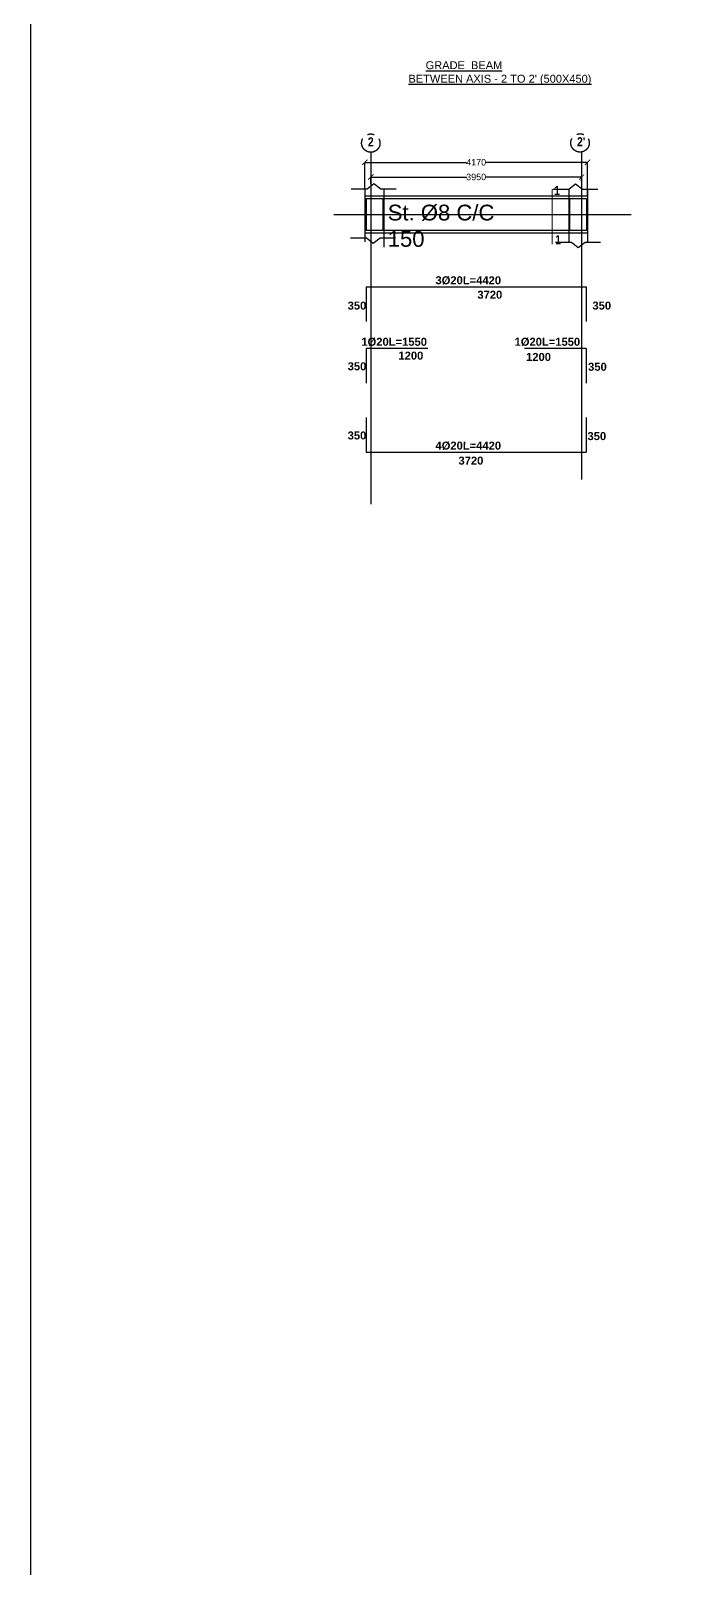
# Model space of a CAD drawing. Header units: inches. Extents: x -291016 to -124071, y 25078 to 137196.
# Drawn here: x -291016 to -278771, y 80212 to 109033 of the extents above; entities that cross this region are included whole.
import ezdxf

# ---------------------------------------------------------------- set-up
doc = ezdxf.new("R2010")
doc.units = ezdxf.units.IN
doc.header["$MEASUREMENT"] = 0
doc.linetypes.add('CENTER', pattern=[2, 1.25, -0.25, 0.25, -0.25])
doc.linetypes.add('CENTER2', pattern=[28.575, 19.05, -3.175, 3.175, -3.175])
doc.layers.add('AXIS', color=8, linetype='CENTER')
doc.layers.add('TEX', color=4, linetype='Continuous')
doc.layers.add('bar', color=2, linetype='Continuous', lineweight=60)
doc.layers.add('wal', color=7, linetype='Continuous', lineweight=50)
doc.styles.add('50', font='arial.ttf', dxfattribs={"height": 150})
doc.styles.add('G', font='arial.ttf')
doc.styles.add('SIMPLEX', font='arial.ttf', dxfattribs={"height": 120})
doc.styles.add('Swiss Outline Bold Condensed', font='swisscbo.ttf')
doc.dimstyles.new('25SC', dxfattribs={"dimtxt": 20, "dimasz": 100, "dimexe": 0, "dimexo": 0, "dimgap": 0, "dimtad": 0, "dimdec": 0, "dimzin": 0, "dimdsep": 46, "dimtxsty": 'SIMPLEX', "dimblk": 'ARCHTICK', "dimcen": 0, "dimclrd": 1, "dimclre": 1, "dimclrt": 6, "dimadec": 0, "dimazin": 0, "dimtfac": 1, "dimtdec": 0, "dimtix": 1, "dimtmove": 2, "dimatfit": 3, "dimldrblk": 'ARCHTICK', "dimfxl": 50, "dimtolj": 1, "dimtzin": 0, "dimarcsym": 0})

# ---------------------------------------------------------------- blocks, each defined once
blk = doc.blocks.new('_ArchTick')
at = {"color": 0, "const_width": 0.15}
blk.add_lwpolyline([(-0.5, -0.5), (0.5, 0.5)], dxfattribs=at)
blk = doc.blocks.new('*D56')
at = {"color": 1, "lineweight": -2, "transparency": 16777216}
for p, q in [((-284645, 106162), (-284645, 106291)), ((-284645, 106291), (-282848, 106291)), ((-280695, 106291), (-282491, 106291)), ((-280695, 106207), (-280695, 106291))]:
    blk.add_line(p, q, dxfattribs=at)
at = {"layer": 'Defpoints', "color": 0, "transparency": 16777216}
for p in [(-284645, 106162), (-280695, 106291), (-280695, 106207)]:
    blk.add_point(p, dxfattribs=at)
at = {"color": 1, "lineweight": -2, "transparency": 16777216, "xscale": 100, "yscale": 100, "zscale": 100, "rotation": 180}
blk.add_blockref('_ArchTick', (-284645, 106291), dxfattribs=at)
at = {"color": 1, "lineweight": -2, "transparency": 16777216, "xscale": 100, "yscale": 100, "zscale": 100}
blk.add_blockref('_ArchTick', (-280695, 106291), dxfattribs=at)
at = {"color": 6, "transparency": 16777216, "insert": (-282670, 106291), "char_height": 120, "attachment_point": 5, "style": 'SIMPLEX'}
blk.add_mtext('\\A1;3950', dxfattribs=at)
blk = doc.blocks.new('*D57')
at = {"color": 1, "lineweight": -2, "transparency": 16777216}
for p, q in [((-284755, 106066), (-284755, 106566)), ((-284755, 106566), (-282851, 106566)), ((-280585, 106566), (-282488, 106566)), ((-280585, 105936), (-280585, 106566))]:
    blk.add_line(p, q, dxfattribs=at)
at = {"layer": 'Defpoints', "color": 0, "transparency": 16777216}
for p in [(-280585, 106566), (-284755, 106066), (-280585, 105936)]:
    blk.add_point(p, dxfattribs=at)
at = {"color": 1, "lineweight": -2, "transparency": 16777216, "xscale": 100, "yscale": 100, "zscale": 100, "rotation": 180}
blk.add_blockref('_ArchTick', (-284755, 106566), dxfattribs=at)
at = {"color": 1, "lineweight": -2, "transparency": 16777216, "xscale": 100, "yscale": 100, "zscale": 100}
blk.add_blockref('_ArchTick', (-280585, 106566), dxfattribs=at)
at = {"color": 6, "transparency": 16777216, "insert": (-282670, 106566), "char_height": 120, "attachment_point": 5, "style": 'SIMPLEX'}
blk.add_mtext('\\A1;4170', dxfattribs=at)

msp = doc.modelspace()

# ---------------------------------------------------------------- linework, layer by layer
at = {"color": 3}
for p, q in [((-285012.2722, 106066.4199), (-284709.7722, 106066.4199)), ((-284754.5238, 106066.4378), (-284754.5238, 105072.9085)), ((-284709.7722, 106066.4199), (-284584.7405, 106167.4201)), ((-284584.7405, 106167.4201), (-284454.2722, 106066.4199)), ((-284454.2722, 106066.4199), (-284169.2722, 106066.4199)), ((-284396.7722, 104976.3906), (-284396.7722, 106066.4199)), ((-281235.0238, 106063.1377), (-280932.5238, 106063.1377)), ((-280932.5238, 106063.1377), (-280807.492, 106164.1378)), ((-280932.3445, 106063.1377), (-280932.3445, 105064.3497)), ((-280807.492, 106164.1378), (-280677.0238, 106063.1377)), ((-280677.0238, 106063.1377), (-280392.0238, 106063.1377)), ((-280584.5238, 106063.1377), (-280584.5238, 105064.3497)), ((-284754.5238, 105936.22), (-280584.5238, 105936.2612)), ((-285340.0238, 105586.273), (-279765.0238, 105586.273)), ((-280584.5238, 105236.273), (-284754.5238, 105236.273)), ((-285027.4835, 105149.742), (-284724.9835, 105149.742)), ((-284724.9835, 105149.742), (-284599.9518, 105048.7419)), ((-284599.9518, 105048.7419), (-284469.4835, 105149.742)), ((-284469.4835, 105149.742), (-284184.4835, 105149.742)), ((-281183.7585, 105069.6084), (-280881.2585, 105069.6084)), ((-280881.2585, 105069.6084), (-280756.2268, 104968.6083)), ((-280756.2268, 104968.6083), (-280625.7585, 105069.6084)), ((-280625.7585, 105069.6084), (-280340.7585, 105069.6084)), ((-284728.5238, 104230.2724), (-280611.5238, 104230.2724)), ((-284728.5238, 104230.2724), (-284728.5238, 103580.2724)), ((-280611.5238, 104230.2724), (-280611.5238, 103580.2724)), ((-284728.574, 103077.2732), (-284728.574, 102427.2732)), ((-283578.574, 103077.2732), (-284728.574, 103077.2732)), ((-280611.574, 103077.2732), (-281761.574, 103077.2732)), ((-280611.574, 103077.2732), (-280611.574, 102427.2732)), ((-284728.5613, 101780.7739), (-284728.5613, 101130.7739)), ((-280611.5613, 101780.7739), (-280611.5613, 101130.7739)), ((-284728.5613, 101130.778), (-280611.5613, 101130.8301))]:
    msp.add_line(p, q, dxfattribs=at)
at = {"color": 6}
for p, q in [((-284730.0238, 105886.273), (-280602.0213, 105886.273)), ((-284730.0238, 105886.273), (-284730.0238, 105286.273)), ((-284419.5238, 105886.273), (-284419.5238, 105286.273)), ((-280919.5238, 105886.273), (-280919.5238, 105286.273)), ((-280602.0213, 105886.273), (-280602.0213, 105286.273)), ((-280602.0213, 105286.273), (-284730.0238, 105286.273))]:
    msp.add_line(p, q, dxfattribs=at)
at = {"color": 3}
msp.add_lwpolyline([(-291016.0008, 137196.5), (-124070.9026, 137196.5), (-124070.9026, 25078.3067), (-291016.0008, 25078.3067)], close=True, dxfattribs=at)
at = {"layer": 'AXIS', "linetype": 'CENTER2', "ltscale": 1000}
for p, q in [((-284644.4881, 106754.545), (-284644.7756, 100156.9919)), ((-280694.4881, 106754.6855), (-280694.7553, 100623.5234))]:
    msp.add_line(p, q, dxfattribs=at)
at = {"layer": 'AXIS', "ltscale": 500}
for centre in [(-284644.4881, 106926.402), (-280724.0327, 106929.6619)]:
    msp.add_circle(centre, 171.857, dxfattribs=at)
at = {"layer": 'bar', "ltscale": 150, "const_width": 20}
msp.add_lwpolyline([(-281246.0238, 105028.773), (-281246.0238, 106059.0403)], dxfattribs=at)

# ---------------------------------------------------------------- texts
at = {"layer": 'TEX'}
for s, height, style, p in [('%%UGRADE  BEAM', 148, 'G', (-283616.0238, 108312.5082)), ("%%UBETWEEN AXIS - 2 TO 2' (500X450)", 148, 'G', (-283939.0238, 108059.273)), ('2', 170, 'Swiss Outline Bold Condensed', (-284699.539, 106863.7077)), ("2'", 170, 'Swiss Outline Bold Condensed', (-280779.0837, 106866.9675)), ('1', 170, 'Swiss Outline Bold Condensed', (-281209.9834, 105953.0927)), ('1', 170, 'Swiss Outline Bold Condensed', (-281189.5238, 105028.773))]:
    msp.add_text(s, height=height, dxfattribs=dict(at, style=style)).set_placement(p)
at = {"layer": 'TEX', "insert": (-284327.5238, 105772.273), "char_height": 296, "attachment_point": 1, "style": 'G'}
msp.add_mtext_dynamic_manual_height_columns('St. %%C8 C/C 150', width=2462.399683, gutter_width=1, heights=[0], dxfattribs=at)
at = {"layer": 'wal', "lineweight": 50, "char_height": 150, "attachment_point": 3, "rotation": 359.95372519, "style": '50'}
for s, insert in [('{\\fArial|b1|i0|c0|p34;3%%C20L=4420}', (-282203.8508, 104429.9024)), ('{\\fArial|b1|i0|c0|p34;3720}', (-282181.3508, 104159.4024)), ('{\\fArial|b1|i0|c0|p34;350}', (-284728.4708, 103955.273)), ('{\\fArial|b1|i0|c0|p34;350}', (-280141.9494, 103955.273)), ('{\\fArial|b1|i0|c0|p34;1%%C20L=1550}', (-283591.9495, 103276.9031)), ('{\\fArial|b1|i0|c0|p34;1%%C20L=1550}', (-280721.5653, 103276.8842)), ('{\\fArial|b1|i0|c0|p34;1200}', (-283660.4495, 103017.5082)), ('{\\fArial|b1|i0|c0|p34;1200}', (-281268.6402, 102992.9776)), ('{\\fArial|b1|i0|c0|p34;350}', (-284728.5211, 102817.8325)), ('{\\fArial|b1|i0|c0|p34;350}', (-280222.8965, 102808.8323)), ('{\\fArial|b1|i0|c0|p34;350}', (-284728.5084, 101521.3332)), ('{\\fArial|b1|i0|c0|p34;350}', (-280234.3965, 101508.8323)), ('{\\fArial|b1|i0|c0|p34;4%%C20L=4420}', (-282203.8508, 101330.4039)), ('{\\fArial|b1|i0|c0|p34;3720}', (-282535.4708, 101049.8323))]:
    msp.add_mtext(s, dxfattribs=dict(at, insert=insert))

# ---------------------------------------------------------------- dimensions: what is measured, and where the dimension line sits
at = {"color": 3}
for base, p1, p2, picture, middle in [((-280584.5238, 106565.9519), (-284754.5238, 106066.4378), (-280584.5238, 105936.2612), '*D57', (-282669.5238, 106565.9519)), ((-280694.512, 106291.0071), (-284644.5139, 106161.9394), (-280694.512, 106206.5223), '*D56', (-282669.513, 106291.0071))]:
    dim = msp.add_linear_dim(base=base, p1=p1, p2=p2, dimstyle='25SC', dxfattribs=at)
    dim.commit()
    dim.dimension.update_dxf_attribs({"geometry": picture, "text_midpoint": middle})

doc.saveas('drawing.dxf')
